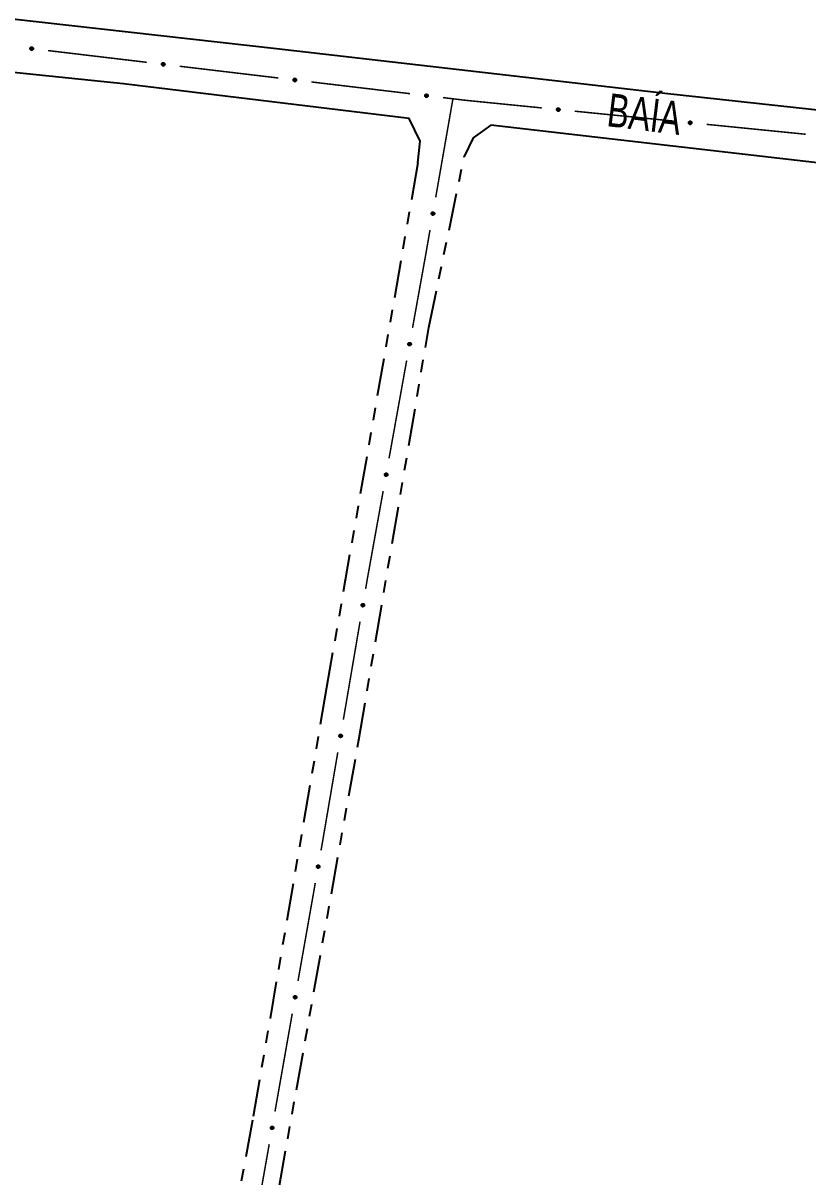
# Model space of a CAD drawing. Extents: x 211453 to 215163, y 4877397 to 4881305.
# Drawn here: x 212651.2 to 212746, y 4878663.6 to 4878802.8 of the extents above; entities that cross this region are included whole.
import ezdxf

# ---------------------------------------------------------------- set-up
doc = ezdxf.new("R2010")
doc.units = 0
doc.header["$LTSCALE"] = 1.5
doc.header["$MEASUREMENT"] = 0
doc.linetypes.add('TRACO_25', pattern=[8, 3, -1, 1, -1, 1, -1])
for name, color, linetype in [('SV-EIXO-ROD-ESTR', 7, 'CONTINUOUS'), ('SV-EIXO-RUA-N-PAV', 6, 'CONTINUOUS'), ('SV-EST-MUNIC-PAV', 20, 'CONTINUOUS'), ('SV-RUA-NAO-PAV', 7, 'CONTINUOUS'), ('SV-TXT-RUA-PAV', 7, 'CONTINUOUS')]:
    doc.layers.add(name, color=color, linetype=linetype)
doc.styles.add('ARIAL', font='ARIAL.SHX')

msp = doc.modelspace()

# ---------------------------------------------------------------- linework, layer by layer
at = {"layer": 'SV-EIXO-ROD-ESTR'}
for points in [[(212652.120273, 4878799.847482), (212652.158269, 4878799.878278), (212652.197222, 4878799.896975), (212652.234199, 4878799.903219), (212652.268313, 4878799.900216), (212652.302867, 4878799.893213), (212652.336148, 4878799.878467), (212652.36946, 4878799.853918), (212652.400619, 4878799.81602), (212652.417151, 4878799.774858), (212652.425211, 4878799.738933), (212652.424129, 4878799.703181), (212652.416763, 4878799.669727), (212652.400302, 4878799.635663), (212652.375095, 4878799.602147), (212652.336228, 4878799.571738), (212652.297914, 4878799.553669), (212652.26199, 4878799.548569), (212652.226054, 4878799.549885), (212652.190862, 4878799.557457), (212652.158276, 4878799.572121), (212652.124577, 4878799.597562), (212652.095071, 4878799.636321), (212652.076613, 4878799.674329), (212652.07101, 4878799.710172), (212652.073103, 4878799.745523), (212652.079705, 4878799.780266), (212652.093136, 4878799.814337), (212652.120273, 4878799.847482)], [(212668.008143, 4878797.956558), (212668.046139, 4878797.987354), (212668.085091, 4878798.006051), (212668.122068, 4878798.012295), (212668.156183, 4878798.009292), (212668.190737, 4878798.002289), (212668.224018, 4878797.987543), (212668.25733, 4878797.962994), (212668.288489, 4878797.925096), (212668.30502, 4878797.883934), (212668.313081, 4878797.848009), (212668.311998, 4878797.812257), (212668.304633, 4878797.778803), (212668.288172, 4878797.744739), (212668.262964, 4878797.711224), (212668.224098, 4878797.680814), (212668.185784, 4878797.662745), (212668.14986, 4878797.657645), (212668.113923, 4878797.658961), (212668.078732, 4878797.666534), (212668.046146, 4878797.681197), (212668.012447, 4878797.706638), (212667.982941, 4878797.745397), (212667.964483, 4878797.783405), (212667.95888, 4878797.819248), (212667.960972, 4878797.854599), (212667.967575, 4878797.889342), (212667.981006, 4878797.923413), (212668.008143, 4878797.956558)], [(212683.896013, 4878796.065635), (212683.934008, 4878796.09643), (212683.972961, 4878796.115127), (212684.009938, 4878796.121371), (212684.044052, 4878796.118368), (212684.078607, 4878796.111366), (212684.111887, 4878796.096619), (212684.1452, 4878796.07207), (212684.176359, 4878796.034172), (212684.19289, 4878795.99301), (212684.200951, 4878795.957085), (212684.199868, 4878795.921333), (212684.192503, 4878795.887879), (212684.176042, 4878795.853815), (212684.150834, 4878795.8203), (212684.111968, 4878795.78989), (212684.073654, 4878795.771821), (212684.037729, 4878795.766721), (212684.001793, 4878795.768038), (212683.966601, 4878795.77561), (212683.934016, 4878795.790273), (212683.900317, 4878795.815714), (212683.87081, 4878795.854473), (212683.852353, 4878795.892481), (212683.84675, 4878795.928324), (212683.848842, 4878795.963675), (212683.855445, 4878795.998418), (212683.868875, 4878796.032489), (212683.896013, 4878796.065635)], [(212699.783882, 4878794.174711), (212699.821878, 4878794.205506), (212699.860831, 4878794.224203), (212699.897808, 4878794.230447), (212699.931922, 4878794.227444), (212699.966477, 4878794.220442), (212699.999757, 4878794.205695), (212700.033069, 4878794.181146), (212700.064229, 4878794.143248), (212700.08076, 4878794.102086), (212700.088821, 4878794.066161), (212700.087738, 4878794.030409), (212700.080373, 4878793.996955), (212700.063912, 4878793.962892), (212700.038704, 4878793.929376), (212699.999838, 4878793.898966), (212699.961524, 4878793.880897), (212699.925599, 4878793.875797), (212699.889663, 4878793.877114), (212699.854471, 4878793.884686), (212699.821886, 4878793.89935), (212699.788186, 4878793.924791), (212699.75868, 4878793.963549), (212699.740223, 4878794.001557), (212699.73462, 4878794.0374), (212699.736712, 4878794.072751), (212699.743314, 4878794.107494), (212699.756745, 4878794.141566), (212699.783882, 4878794.174711)], [(212715.692472, 4878792.492614), (212715.729873, 4878792.524129), (212715.768462, 4878792.543567), (212715.805313, 4878792.550516), (212715.839478, 4878792.548165), (212715.87416, 4878792.541823), (212715.907716, 4878792.527714), (212715.941491, 4878792.503806), (212715.973368, 4878792.46651), (212715.990682, 4878792.425671), (212715.999428, 4878792.389907), (212715.999028, 4878792.35414), (212715.992302, 4878792.320551), (212715.976495, 4878792.28618), (212715.951931, 4878792.252189), (212715.913653, 4878792.221043), (212715.875691, 4878792.202246), (212715.83987, 4878792.196461), (212715.803915, 4878792.197091), (212715.768585, 4878792.20399), (212715.735726, 4878792.218029), (212715.701547, 4878792.242822), (212715.671306, 4878792.28101), (212715.652126, 4878792.318658), (212715.64584, 4878792.354388), (212715.647257, 4878792.389772), (212715.653195, 4878792.424635), (212715.665973, 4878792.458957), (212715.692472, 4878792.492614)], [(212731.613548, 4878790.905362), (212731.650948, 4878790.936878), (212731.689537, 4878790.956315), (212731.726388, 4878790.963264), (212731.760553, 4878790.960913), (212731.795235, 4878790.954571), (212731.828791, 4878790.940463), (212731.862566, 4878790.916554), (212731.894443, 4878790.879258), (212731.911758, 4878790.838419), (212731.920503, 4878790.802655), (212731.920103, 4878790.766888), (212731.913377, 4878790.7333), (212731.89757, 4878790.698928), (212731.873006, 4878790.664937), (212731.834728, 4878790.633791), (212731.796766, 4878790.614994), (212731.760945, 4878790.609209), (212731.72499, 4878790.609839), (212731.689661, 4878790.616738), (212731.656801, 4878790.630777), (212731.622622, 4878790.65557), (212731.592381, 4878790.693758), (212731.573202, 4878790.731407), (212731.566915, 4878790.767137), (212731.568332, 4878790.802521), (212731.57427, 4878790.837384), (212731.587048, 4878790.871705), (212731.613548, 4878790.905362)]]:
    msp.add_lwpolyline(points, close=True, dxfattribs=at)
for points in [[(212652.07101, 4878799.710172), (212652.424129, 4878799.703181)], [(212652.073103, 4878799.745523), (212652.425211, 4878799.738933)], [(212652.074585, 4878799.727112), (212652.422615, 4878799.71867)], [(212652.076613, 4878799.674329), (212652.416763, 4878799.669727)], [(212652.077167, 4878799.691076), (212652.41739, 4878799.686312)], [(212652.079705, 4878799.780266), (212652.417151, 4878799.774858)], [(212652.080294, 4878799.763534), (212652.416452, 4878799.759254)], [(212652.087879, 4878799.654074), (212652.403712, 4878799.652212)], [(212652.091101, 4878799.796602), (212652.404385, 4878799.796418)], [(212652.093136, 4878799.814337), (212652.400619, 4878799.81602)], [(212652.095071, 4878799.636321), (212652.400302, 4878799.635663)], [(212652.107327, 4878799.829025), (212652.381318, 4878799.833517)], [(212652.113818, 4878799.618007), (212652.384615, 4878799.618757)], [(212652.120273, 4878799.847482), (212652.36946, 4878799.853918)], [(212652.124577, 4878799.597562), (212652.375095, 4878799.602147)], [(212652.141651, 4878799.863416), (212652.345411, 4878799.866648)], [(212652.147176, 4878799.586554), (212652.347903, 4878799.587398)], [(212652.158269, 4878799.878278), (212652.336148, 4878799.878467)], [(212652.158276, 4878799.572121), (212652.336228, 4878799.571738)], [(212652.178954, 4878799.564907), (212652.310643, 4878799.562976)], [(212652.180428, 4878799.889032), (212652.3106, 4878799.885907)], [(212652.190862, 4878799.557457), (212652.297914, 4878799.553669)], [(212652.197222, 4878799.896975), (212652.302867, 4878799.893213)], [(212667.95888, 4878797.819248), (212668.311998, 4878797.812257)], [(212667.960972, 4878797.854599), (212668.313081, 4878797.848009)], [(212667.962455, 4878797.836188), (212668.310485, 4878797.827746)], [(212667.964483, 4878797.783405), (212668.304633, 4878797.778803)], [(212667.965037, 4878797.800153), (212668.30526, 4878797.795388)], [(212667.967575, 4878797.889342), (212668.30502, 4878797.883934)], [(212667.968164, 4878797.872611), (212668.304322, 4878797.86833)], [(212667.975749, 4878797.76315), (212668.291582, 4878797.761288)], [(212667.97897, 4878797.905678), (212668.292255, 4878797.905494)], [(212667.981006, 4878797.923413), (212668.288489, 4878797.925096)], [(212667.982941, 4878797.745397), (212668.288172, 4878797.744739)], [(212667.995197, 4878797.938101), (212668.269188, 4878797.942593)], [(212668.001687, 4878797.727083), (212668.272485, 4878797.727833)], [(212668.008143, 4878797.956558), (212668.25733, 4878797.962994)], [(212668.012447, 4878797.706638), (212668.262964, 4878797.711224)], [(212668.029521, 4878797.972492), (212668.23328, 4878797.975724)], [(212668.035046, 4878797.69563), (212668.235773, 4878797.696475)], [(212668.046139, 4878797.987354), (212668.224018, 4878797.987543)], [(212668.046146, 4878797.681197), (212668.224098, 4878797.680814)], [(212668.066824, 4878797.673984), (212668.198512, 4878797.672052)], [(212668.068298, 4878797.998108), (212668.19847, 4878797.994983)], [(212668.078732, 4878797.666534), (212668.185784, 4878797.662745)], [(212668.085091, 4878798.006051), (212668.190737, 4878798.002289)], [(212683.84675, 4878795.928324), (212684.199868, 4878795.921333)], [(212683.848842, 4878795.963675), (212684.200951, 4878795.957085)], [(212683.850325, 4878795.945264), (212684.198355, 4878795.936822)], [(212683.852353, 4878795.892481), (212684.192503, 4878795.887879)], [(212683.852907, 4878795.909229), (212684.193129, 4878795.904464)], [(212683.855445, 4878795.998418), (212684.19289, 4878795.99301)], [(212683.856034, 4878795.981687), (212684.192192, 4878795.977406)], [(212683.863618, 4878795.872226), (212684.179452, 4878795.870364)], [(212683.86684, 4878796.014754), (212684.180125, 4878796.01457)], [(212683.868875, 4878796.032489), (212684.176359, 4878796.034172)], [(212683.87081, 4878795.854473), (212684.176042, 4878795.853815)], [(212683.883066, 4878796.047177), (212684.157057, 4878796.051669)], [(212683.896013, 4878796.065635), (212684.1452, 4878796.07207)], [(212683.917391, 4878796.081568), (212684.12115, 4878796.0848)], [(212683.934008, 4878796.09643), (212684.111887, 4878796.096619)], [(212683.956168, 4878796.107184), (212684.08634, 4878796.104059)], [(212683.972961, 4878796.115127), (212684.078607, 4878796.111366)], [(212683.889557, 4878795.836159), (212684.160355, 4878795.836909)], [(212683.900317, 4878795.815714), (212684.150834, 4878795.8203)], [(212683.922916, 4878795.804706), (212684.123643, 4878795.805551)], [(212683.934016, 4878795.790273), (212684.111968, 4878795.78989)], [(212683.954693, 4878795.78306), (212684.086382, 4878795.781128)], [(212683.966601, 4878795.77561), (212684.073654, 4878795.771821)], [(212699.73462, 4878794.0374), (212700.087738, 4878794.030409)], [(212699.736712, 4878794.072751), (212700.088821, 4878794.066161)], [(212699.738194, 4878794.05434), (212700.086225, 4878794.045898)], [(212699.740223, 4878794.001557), (212700.080373, 4878793.996955)], [(212699.740776, 4878794.018305), (212700.080999, 4878794.013541)], [(212699.743314, 4878794.107494), (212700.08076, 4878794.102086)], [(212699.743904, 4878794.090763), (212700.080062, 4878794.086482)], [(212699.751488, 4878793.981302), (212700.067322, 4878793.97944)], [(212699.75471, 4878794.12383), (212700.067995, 4878794.123646)], [(212699.756745, 4878794.141566), (212700.064229, 4878794.143248)], [(212699.75868, 4878793.963549), (212700.063912, 4878793.962892)], [(212699.770936, 4878794.156253), (212700.044927, 4878794.160746)], [(212699.777427, 4878793.945235), (212700.048224, 4878793.945985)], [(212699.783882, 4878794.174711), (212700.033069, 4878794.181146)], [(212699.788186, 4878793.924791), (212700.038704, 4878793.929376)], [(212699.805261, 4878794.190644), (212700.00902, 4878794.193876)], [(212699.810786, 4878793.913782), (212700.011512, 4878793.914627)], [(212699.821878, 4878794.205506), (212699.999757, 4878794.205695)], [(212699.821886, 4878793.89935), (212699.999838, 4878793.898966)], [(212699.842563, 4878793.892136), (212699.974252, 4878793.890204)], [(212699.844037, 4878794.21626), (212699.97421, 4878794.213135)], [(212699.854471, 4878793.884686), (212699.961524, 4878793.880897)], [(212699.860831, 4878794.224203), (212699.966477, 4878794.220442)], [(212715.64584, 4878792.354388), (212715.999028, 4878792.35414)], [(212715.647257, 4878792.389772), (212715.999428, 4878792.389907)], [(212715.649091, 4878792.371393), (212715.997219, 4878792.369598)], [(212715.652126, 4878792.318658), (212715.992302, 4878792.320551)], [(212715.65236, 4878792.335414), (212715.992612, 4878792.337146)], [(212715.653195, 4878792.424635), (212715.990682, 4878792.425671)], [(212715.654104, 4878792.407918), (212715.990282, 4878792.410056)], [(212715.663777, 4878792.298622), (212715.979588, 4878792.302791)], [(212715.664277, 4878792.441186), (212715.977508, 4878792.446983)], [(212715.665973, 4878792.458957), (212715.973368, 4878792.46651)], [(212715.671306, 4878792.28101), (212715.976495, 4878792.28618)], [(212715.679881, 4878792.473913), (212715.953736, 4878792.483635)], [(212715.690399, 4878792.263057), (212715.961133, 4878792.268977)], [(212715.692472, 4878792.492614), (212715.941491, 4878792.503806)], [(212715.701547, 4878792.242822), (212715.951931, 4878792.252189)], [(212715.713542, 4878792.508953), (212715.917203, 4878792.516075)], [(212715.724352, 4878792.232247), (212715.925026, 4878792.236923)], [(212715.729873, 4878792.524129), (212715.907716, 4878792.527714)], [(212715.735726, 4878792.218029), (212715.913653, 4878792.221043)], [(212715.751823, 4878792.535305), (212715.882032, 4878792.534665)], [(212715.756537, 4878792.211211), (212715.888239, 4878792.211794)], [(212715.768462, 4878792.543567), (212715.87416, 4878792.541823)], [(212715.768585, 4878792.20399), (212715.875691, 4878792.202246)], [(212731.566915, 4878790.767137), (212731.920103, 4878790.766888)], [(212731.568332, 4878790.802521), (212731.920503, 4878790.802655)], [(212731.570166, 4878790.784142), (212731.918294, 4878790.782346)], [(212731.573202, 4878790.731407), (212731.913377, 4878790.7333)], [(212731.573435, 4878790.748162), (212731.913687, 4878790.749894)], [(212731.57427, 4878790.837384), (212731.911758, 4878790.838419)], [(212731.575179, 4878790.820667), (212731.911357, 4878790.822805)], [(212731.584852, 4878790.711371), (212731.900663, 4878790.715539)], [(212731.585352, 4878790.853935), (212731.898583, 4878790.859732)], [(212731.587048, 4878790.871705), (212731.894443, 4878790.879258)], [(212731.592381, 4878790.693758), (212731.89757, 4878790.698928)], [(212731.600956, 4878790.886661), (212731.874811, 4878790.896384)], [(212731.611474, 4878790.675806), (212731.882208, 4878790.681726)], [(212731.613548, 4878790.905362), (212731.862566, 4878790.916554)], [(212731.622622, 4878790.65557), (212731.873006, 4878790.664937)], [(212731.634618, 4878790.921701), (212731.838278, 4878790.928823)], [(212731.645427, 4878790.644995), (212731.846101, 4878790.649672)], [(212731.650948, 4878790.936878), (212731.828791, 4878790.940463)], [(212731.656801, 4878790.630777), (212731.834728, 4878790.633791)], [(212731.672898, 4878790.948053), (212731.803107, 4878790.947414)], [(212731.677612, 4878790.623959), (212731.809314, 4878790.624542)], [(212731.689537, 4878790.956315), (212731.795235, 4878790.954571)], [(212731.689661, 4878790.616738), (212731.796766, 4878790.614994)]]:
    msp.add_lwpolyline(points, dxfattribs=at)
at = {"layer": 'SV-EIXO-ROD-ESTR', "const_width": 0.18}
for points in [[(212654.235921, 4878799.484827), (212666.151823, 4878798.066634)], [(212670.123791, 4878797.593903), (212682.039693, 4878796.17571)], [(212686.01166, 4878795.702979), (212697.927563, 4878794.284786)], [(212701.89953, 4878793.812056), (212703.885514, 4878793.57569)], [(212703.885514, 4878793.57569), (212704.745067, 4878793.47339)], [(212704.745067, 4878793.47339), (212713.834389, 4878792.56723)], [(212717.814658, 4878792.170417), (212729.755465, 4878790.979978)], [(212733.735733, 4878790.583165), (212745.67654, 4878789.392726)]]:
    msp.add_lwpolyline(points, dxfattribs=at)
at = {"layer": 'SV-EIXO-RUA-N-PAV', "const_width": 0.18}
for points in [[(212703.093959, 4878793.604459), (212701.028478, 4878781.783554)], [(212700.339985, 4878777.843252), (212699.823615, 4878774.888026)], [(212699.823615, 4878774.888026), (212699.78082, 4878774.643111)], [(212699.78082, 4878774.643111), (212698.229181, 4878766.03039)], [(212697.519972, 4878762.093764), (212695.392344, 4878750.283887)], [(212694.683135, 4878746.347261), (212692.910111, 4878736.505697)], [(212692.910111, 4878736.505697), (212692.746772, 4878735.599046)], [(212692.746772, 4878735.599046), (212692.565546, 4878734.535624)], [(212691.893562, 4878730.592474), (212689.87761, 4878718.763021)], [(212689.205626, 4878714.819871), (212687.357671, 4878703.976206)], [(212687.343807, 4878703.894857), (212687.184363, 4878702.99134)], [(212687.357671, 4878703.976206), (212687.343807, 4878703.894857)], [(212686.489222, 4878699.052206), (212684.403798, 4878687.234803)], [(212683.708656, 4878683.295669), (212681.623232, 4878671.478266)], [(212680.928091, 4878667.539132), (212678.842667, 4878655.721729)]]:
    msp.add_lwpolyline(points, dxfattribs=at)
at = {"layer": 'SV-EIXO-RUA-N-PAV'}
for points in [[(212700.8174, 4878779.935992), (212700.846079, 4878779.896374), (212700.862626, 4878779.856461), (212700.866845, 4878779.819198), (212700.861987, 4878779.785298), (212700.853112, 4878779.751177), (212700.836574, 4878779.718749), (212700.810246, 4878779.686825), (212700.770706, 4878779.657777), (212700.728704, 4878779.643513), (212700.692393, 4878779.637422), (212700.656753, 4878779.640452), (212700.62375, 4878779.64963), (212700.590635, 4878779.667923), (212700.558542, 4878779.694919), (212700.530296, 4878779.735385), (212700.514342, 4878779.774627), (212700.511208, 4878779.810776), (212700.51448, 4878779.846587), (212700.523959, 4878779.881314), (212700.540377, 4878779.913052), (212700.567617, 4878779.945315), (212700.607926, 4878779.972665), (212700.646883, 4878779.989023), (212700.682978, 4878779.992665), (212700.718162, 4878779.988649), (212700.752494, 4878779.980163), (212700.785783, 4878779.964895), (212700.8174, 4878779.935992)], [(212698.008388, 4878764.183964), (212698.036858, 4878764.144196), (212698.053195, 4878764.104195), (212698.057218, 4878764.066911), (212698.052182, 4878764.033038), (212698.043127, 4878763.998963), (212698.026419, 4878763.966623), (212697.999923, 4878763.934837), (212697.960231, 4878763.905998), (212697.918155, 4878763.891956), (212697.881813, 4878763.886056), (212697.846189, 4878763.889273), (212697.813235, 4878763.898624), (212697.780216, 4878763.917091), (212697.748266, 4878763.944256), (212697.720233, 4878763.98487), (212697.704486, 4878764.024195), (212697.701541, 4878764.06036), (212697.705002, 4878764.096153), (212697.714663, 4878764.13083), (212697.731248, 4878764.162481), (212697.758657, 4878764.1946), (212697.79911, 4878764.221738), (212697.838152, 4878764.237891), (212697.874266, 4878764.241343), (212697.909429, 4878764.237142), (212697.943715, 4878764.228475), (212697.976923, 4878764.213033), (212698.008388, 4878764.183964)], [(212695.171551, 4878748.437461), (212695.200021, 4878748.397693), (212695.216357, 4878748.357693), (212695.220381, 4878748.320408), (212695.215345, 4878748.286535), (212695.20629, 4878748.25246), (212695.189581, 4878748.22012), (212695.163086, 4878748.188334), (212695.123394, 4878748.159495), (212695.081317, 4878748.145453), (212695.044975, 4878748.139553), (212695.009351, 4878748.14277), (212694.976397, 4878748.152121), (212694.943378, 4878748.170588), (212694.911429, 4878748.197753), (212694.883395, 4878748.238367), (212694.867648, 4878748.277692), (212694.864704, 4878748.313857), (212694.868165, 4878748.34965), (212694.877826, 4878748.384327), (212694.894411, 4878748.415978), (212694.92182, 4878748.448097), (212694.962272, 4878748.475235), (212695.001315, 4878748.491388), (212695.037429, 4878748.49484), (212695.072591, 4878748.490639), (212695.106878, 4878748.481973), (212695.140086, 4878748.46653), (212695.171551, 4878748.437461)], [(212692.362208, 4878732.687194), (212692.391052, 4878732.647697), (212692.407766, 4878732.607853), (212692.412141, 4878732.570609), (212692.407426, 4878732.536689), (212692.398693, 4878732.50253), (212692.382291, 4878732.470034), (212692.356097, 4878732.437999), (212692.316679, 4878732.408786), (212692.274737, 4878732.394347), (212692.238453, 4878732.388104), (212692.2028, 4878732.390984), (212692.169759, 4878732.400024), (212692.136567, 4878732.418178), (212692.104362, 4878732.44504), (212692.075946, 4878732.485387), (212692.059828, 4878732.524561), (212692.056542, 4878732.560697), (212692.059665, 4878732.596522), (212692.068998, 4878732.631288), (212692.085283, 4878732.663094), (212692.112387, 4878732.695471), (212692.152582, 4878732.722989), (212692.19147, 4878732.739511), (212692.22755, 4878732.743304), (212692.26275, 4878732.739435), (212692.297117, 4878732.731093), (212692.33047, 4878732.715965), (212692.362208, 4878732.687194)], [(212689.674272, 4878716.914591), (212689.703117, 4878716.875094), (212689.719831, 4878716.83525), (212689.724206, 4878716.798006), (212689.71949, 4878716.764086), (212689.710758, 4878716.729928), (212689.694355, 4878716.697431), (212689.668161, 4878716.665396), (212689.628744, 4878716.636183), (212689.586802, 4878716.621744), (212689.550517, 4878716.615501), (212689.514864, 4878716.618381), (212689.481823, 4878716.627421), (212689.448631, 4878716.645575), (212689.416426, 4878716.672437), (212689.388011, 4878716.712784), (212689.371893, 4878716.751959), (212689.368607, 4878716.788094), (212689.37173, 4878716.823919), (212689.381063, 4878716.858685), (212689.397348, 4878716.890491), (212689.424452, 4878716.922868), (212689.464646, 4878716.950386), (212689.503534, 4878716.966908), (212689.539614, 4878716.970701), (212689.574815, 4878716.966832), (212689.609182, 4878716.95849), (212689.642534, 4878716.943362), (212689.674272, 4878716.914591)], [(212686.970167, 4878701.144136), (212686.998779, 4878701.104471), (212687.015259, 4878701.064529), (212687.019415, 4878701.027259), (212687.014501, 4878700.993368), (212687.005568, 4878700.959261), (212686.988974, 4878700.926862), (212686.962593, 4878700.894982), (212686.923004, 4878700.866001), (212686.880978, 4878700.851808), (212686.844657, 4878700.845778), (212686.809022, 4878700.848868), (212686.776035, 4878700.858101), (212686.74295, 4878700.87645), (212686.710903, 4878700.903501), (212686.682725, 4878700.944015), (212686.666838, 4878700.983283), (212686.663764, 4878701.019437), (212686.667097, 4878701.055243), (212686.676635, 4878701.089954), (212686.693106, 4878701.121664), (212686.7204, 4878701.153881), (212686.760756, 4878701.181163), (212686.79974, 4878701.197456), (212686.835842, 4878701.201036), (212686.871019, 4878701.196961), (212686.905336, 4878701.188417), (212686.938599, 4878701.173093), (212686.970167, 4878701.144136)], [(212684.189602, 4878685.3876), (212684.218214, 4878685.347934), (212684.234694, 4878685.307992), (212684.23885, 4878685.270723), (212684.233935, 4878685.236831), (212684.225002, 4878685.202724), (212684.208409, 4878685.170325), (212684.182027, 4878685.138445), (212684.142439, 4878685.109464), (212684.100413, 4878685.095271), (212684.064092, 4878685.089241), (212684.028457, 4878685.092331), (212683.995469, 4878685.101565), (212683.962385, 4878685.119913), (212683.930338, 4878685.146964), (212683.90216, 4878685.187478), (212683.886273, 4878685.226746), (212683.883199, 4878685.2629), (212683.886532, 4878685.298706), (212683.896069, 4878685.333417), (212683.912541, 4878685.365127), (212683.939835, 4878685.397344), (212683.98019, 4878685.424626), (212684.019175, 4878685.440919), (212684.055276, 4878685.444499), (212684.090454, 4878685.440424), (212684.124771, 4878685.43188), (212684.158034, 4878685.416556), (212684.189602, 4878685.3876)], [(212681.409037, 4878669.631063), (212681.437649, 4878669.591397), (212681.454128, 4878669.551455), (212681.458285, 4878669.514186), (212681.45337, 4878669.480294), (212681.444437, 4878669.446187), (212681.427844, 4878669.413788), (212681.401462, 4878669.381908), (212681.361873, 4878669.352927), (212681.319847, 4878669.338734), (212681.283527, 4878669.332704), (212681.247891, 4878669.335794), (212681.214904, 4878669.345028), (212681.181819, 4878669.363376), (212681.149773, 4878669.390427), (212681.121595, 4878669.430941), (212681.105707, 4878669.470209), (212681.102634, 4878669.506364), (212681.105967, 4878669.542169), (212681.115504, 4878669.57688), (212681.131975, 4878669.60859), (212681.15927, 4878669.640807), (212681.199625, 4878669.668089), (212681.23861, 4878669.684382), (212681.274711, 4878669.687962), (212681.309888, 4878669.683887), (212681.344206, 4878669.675343), (212681.377469, 4878669.660019), (212681.409037, 4878669.631063)]]:
    msp.add_lwpolyline(points, close=True, dxfattribs=at)
for points in [[(212700.523959, 4878779.881314), (212700.514342, 4878779.774627)], [(212700.532047, 4878779.892798), (212700.522941, 4878779.76141)], [(212700.540377, 4878779.913052), (212700.530296, 4878779.735385)], [(212700.555393, 4878779.923349), (212700.545297, 4878779.722874)], [(212700.567617, 4878779.945315), (212700.558542, 4878779.694919)], [(212700.588617, 4878779.954944), (212700.574608, 4878779.684508)], [(212700.607926, 4878779.972665), (212700.590635, 4878779.667923)], [(212700.626044, 4878779.978879), (212700.606973, 4878779.663616)], [(212700.646883, 4878779.989023), (212700.62375, 4878779.64963)], [(212700.663576, 4878779.987558), (212700.640277, 4878779.6481)], [(212700.682978, 4878779.992665), (212700.656753, 4878779.640452)], [(212700.699698, 4878779.988172), (212700.672302, 4878779.641119)], [(212700.718162, 4878779.988649), (212700.692393, 4878779.637422)], [(212700.735756, 4878779.980486), (212700.713161, 4878779.645061)], [(212700.752494, 4878779.980163), (212700.728704, 4878779.643513)], [(212700.768185, 4878779.967894), (212700.750928, 4878779.655085)], [(212700.785783, 4878779.964895), (212700.770706, 4878779.657777)], [(212700.799675, 4878779.949925), (212700.789229, 4878779.676096)], [(212700.8174, 4878779.935992), (212700.810246, 4878779.686825)], [(212700.832145, 4878779.913777), (212700.824268, 4878779.710145)], [(212700.846079, 4878779.896374), (212700.836574, 4878779.718749)], [(212700.85561, 4878779.873662), (212700.845395, 4878779.743853)], [(212700.862626, 4878779.856461), (212700.853112, 4878779.751177)], [(212697.714663, 4878764.13083), (212697.704486, 4878764.024195)], [(212697.722812, 4878764.142271), (212697.713015, 4878764.010933)], [(212697.731248, 4878764.162481), (212697.720233, 4878763.98487)], [(212697.746318, 4878764.172699), (212697.735168, 4878763.97228)], [(212697.758657, 4878764.1946), (212697.748266, 4878763.944256)], [(212697.779708, 4878764.204119), (212697.764277, 4878763.93376)], [(212697.79911, 4878764.221738), (212697.780216, 4878763.917091)], [(212697.81726, 4878764.227856), (212697.796531, 4878763.912698)], [(212697.838152, 4878764.237891), (212697.813235, 4878763.898624)], [(212697.854837, 4878764.236338), (212697.829753, 4878763.897007)], [(212697.874266, 4878764.241343), (212697.846189, 4878763.889273)], [(212697.890962, 4878764.236762), (212697.861741, 4878763.889858)], [(212697.909429, 4878764.237142), (212697.881813, 4878763.886056)], [(212697.926979, 4878764.228887), (212697.902621, 4878763.893585)], [(212697.943715, 4878764.228475), (212697.918155, 4878763.891956)], [(212697.959342, 4878764.216124), (212697.940439, 4878763.90341)], [(212697.976923, 4878764.213033), (212697.960231, 4878763.905998)], [(212697.990737, 4878764.19799), (212697.97885, 4878763.92422)], [(212698.008388, 4878764.183964), (212697.999923, 4878763.934837)], [(212698.023016, 4878764.161672), (212698.014068, 4878763.958083)], [(212698.036858, 4878764.144196), (212698.026419, 4878763.966623)], [(212698.046269, 4878764.121434), (212698.035372, 4878763.99168)], [(212698.053195, 4878764.104195), (212698.043127, 4878763.998963)], [(212694.877826, 4878748.384327), (212694.867648, 4878748.277692)], [(212694.885974, 4878748.395769), (212694.876178, 4878748.26443)], [(212694.894411, 4878748.415978), (212694.883395, 4878748.238367)], [(212694.90948, 4878748.426196), (212694.898331, 4878748.225777)], [(212694.92182, 4878748.448097), (212694.911429, 4878748.197753)], [(212694.942871, 4878748.457616), (212694.92744, 4878748.187257)], [(212694.962272, 4878748.475235), (212694.943378, 4878748.170588)], [(212694.980423, 4878748.481353), (212694.959694, 4878748.166195)], [(212695.001315, 4878748.491388), (212694.976397, 4878748.152121)], [(212695.018, 4878748.489835), (212694.992916, 4878748.150505)], [(212695.037429, 4878748.49484), (212695.009351, 4878748.14277)], [(212695.054125, 4878748.490259), (212695.024904, 4878748.143355)], [(212695.072591, 4878748.490639), (212695.044975, 4878748.139553)], [(212695.090141, 4878748.482384), (212695.065783, 4878748.147082)], [(212695.106878, 4878748.481973), (212695.081317, 4878748.145453)], [(212695.122504, 4878748.469621), (212695.103602, 4878748.156907)], [(212695.140086, 4878748.46653), (212695.123394, 4878748.159495)], [(212695.153899, 4878748.451487), (212695.142013, 4878748.177717)], [(212695.171551, 4878748.437461), (212695.163086, 4878748.188334)], [(212695.186178, 4878748.415169), (212695.17723, 4878748.21158)], [(212695.200021, 4878748.397693), (212695.189581, 4878748.22012)], [(212695.209432, 4878748.374931), (212695.198534, 4878748.245177)], [(212695.216357, 4878748.357693), (212695.20629, 4878748.25246)], [(212692.068998, 4878732.631288), (212692.059828, 4878732.524561)], [(212692.077038, 4878732.642806), (212692.068483, 4878732.511381)], [(212692.085283, 4878732.663094), (212692.075946, 4878732.485387)], [(212692.100256, 4878732.673454), (212692.091, 4878732.472939)], [(212692.112387, 4878732.695471), (212692.104362, 4878732.44504)], [(212692.133348, 4878732.705188), (212692.120472, 4878732.434696)], [(212692.152582, 4878732.722989), (212692.136567, 4878732.418178)], [(212692.170674, 4878732.729279), (212692.152923, 4878732.413939)], [(212692.19147, 4878732.739511), (212692.169759, 4878732.400024)], [(212692.208169, 4878732.738115), (212692.186292, 4878732.398563)], [(212692.22755, 4878732.743304), (212692.2028, 4878732.390984)], [(212692.244288, 4878732.738881), (212692.218346, 4878732.391717)], [(212692.26275, 4878732.739435), (212692.238453, 4878732.388104)], [(212692.280378, 4878732.731347), (212692.259189, 4878732.39583)], [(212692.297117, 4878732.731093), (212692.274737, 4878732.394347)], [(212692.31286, 4878732.71889), (212692.296913, 4878732.406011)], [(212692.33047, 4878732.715965), (212692.316679, 4878732.408786)], [(212692.344425, 4878732.701053), (212692.335126, 4878732.427183)], [(212692.362208, 4878732.687194), (212692.356097, 4878732.437999)], [(212692.377045, 4878732.665042), (212692.370021, 4878732.461378)], [(212692.391052, 4878732.647697), (212692.382291, 4878732.470034)], [(212692.400678, 4878732.625025), (212692.391007, 4878732.495175)], [(212692.407766, 4878732.607853), (212692.398693, 4878732.50253)], [(212689.381063, 4878716.858685), (212689.371893, 4878716.751959)], [(212689.389103, 4878716.870203), (212689.380547, 4878716.738778)], [(212689.397348, 4878716.890491), (212689.388011, 4878716.712784)], [(212689.41232, 4878716.900851), (212689.403064, 4878716.700336)], [(212689.424452, 4878716.922868), (212689.416426, 4878716.672437)], [(212689.445412, 4878716.932585), (212689.432536, 4878716.662093)], [(212689.464646, 4878716.950386), (212689.448631, 4878716.645575)], [(212689.482738, 4878716.956676), (212689.464988, 4878716.641336)], [(212689.503534, 4878716.966908), (212689.481823, 4878716.627421)], [(212689.520233, 4878716.965513), (212689.498356, 4878716.62596)], [(212689.539614, 4878716.970701), (212689.514864, 4878716.618381)], [(212689.556353, 4878716.966278), (212689.53041, 4878716.619114)], [(212689.574815, 4878716.966832), (212689.550517, 4878716.615501)], [(212689.592442, 4878716.958744), (212689.571253, 4878716.623227)], [(212689.609182, 4878716.95849), (212689.586802, 4878716.621744)], [(212689.624924, 4878716.946287), (212689.608977, 4878716.633408)], [(212689.642534, 4878716.943362), (212689.628744, 4878716.636183)], [(212689.656489, 4878716.92845), (212689.64719, 4878716.65458)], [(212689.674272, 4878716.914591), (212689.668161, 4878716.665396)], [(212689.68911, 4878716.892439), (212689.682086, 4878716.688775)], [(212689.703117, 4878716.875094), (212689.694355, 4878716.697431)], [(212689.712742, 4878716.852422), (212689.703071, 4878716.722572)], [(212689.719831, 4878716.83525), (212689.710758, 4878716.729928)], [(212686.778884, 4878701.187346), (212686.759281, 4878700.872116)], [(212686.79974, 4878701.197456), (212686.776035, 4878700.858101)], [(212686.81643, 4878701.195962), (212686.792559, 4878700.856544)], [(212686.835842, 4878701.201036), (212686.809022, 4878700.848868)], [(212686.852554, 4878701.196515), (212686.824572, 4878700.849509)], [(212686.871019, 4878701.196961), (212686.844657, 4878700.845778)], [(212686.888598, 4878701.188769), (212686.865438, 4878700.853382)], [(212686.905336, 4878701.188417), (212686.880978, 4878700.851808)], [(212686.676635, 4878701.089954), (212686.666838, 4878700.983283)], [(212686.684742, 4878701.101424), (212686.675415, 4878700.970052)], [(212686.693106, 4878701.121664), (212686.682725, 4878700.944015)], [(212686.708139, 4878701.131936), (212686.697705, 4878700.931478)], [(212686.7204, 4878701.153881), (212686.710903, 4878700.903501)], [(212686.741417, 4878701.163474), (212686.726952, 4878700.893063)], [(212686.760756, 4878701.181163), (212686.74295, 4878700.87645)], [(212686.921007, 4878701.176122), (212686.903222, 4878700.863342)], [(212686.938599, 4878701.173093), (212686.923004, 4878700.866001)], [(212686.952466, 4878701.158099), (212686.941558, 4878700.884289)], [(212686.970167, 4878701.144136), (212686.962593, 4878700.894982)], [(212686.984875, 4878701.121897), (212686.976654, 4878700.918278)], [(212686.998779, 4878701.104471), (212686.988974, 4878700.926862)], [(212687.008272, 4878701.081742), (212686.997838, 4878700.951951)], [(212687.015259, 4878701.064529), (212687.005568, 4878700.959261)], [(212683.896069, 4878685.333417), (212683.886273, 4878685.226746)], [(212683.904177, 4878685.344887), (212683.894849, 4878685.213515)], [(212683.912541, 4878685.365127), (212683.90216, 4878685.187478)], [(212683.927574, 4878685.375399), (212683.91714, 4878685.174941)], [(212683.939835, 4878685.397344), (212683.930338, 4878685.146964)], [(212683.960852, 4878685.406937), (212683.946387, 4878685.136526)], [(212683.98019, 4878685.424626), (212683.962385, 4878685.119913)], [(212683.998319, 4878685.430809), (212683.978716, 4878685.115579)], [(212684.019175, 4878685.440919), (212683.995469, 4878685.101565)], [(212684.035865, 4878685.439425), (212684.011994, 4878685.100007)], [(212684.055276, 4878685.444499), (212684.028457, 4878685.092331)], [(212684.071989, 4878685.439978), (212684.044007, 4878685.092972)], [(212684.090454, 4878685.440424), (212684.064092, 4878685.089241)], [(212684.108033, 4878685.432232), (212684.084873, 4878685.096845)], [(212684.124771, 4878685.43188), (212684.100413, 4878685.095271)], [(212684.140441, 4878685.419585), (212684.122656, 4878685.106805)], [(212684.158034, 4878685.416556), (212684.142439, 4878685.109464)], [(212684.171901, 4878685.401562), (212684.160993, 4878685.127752)], [(212684.189602, 4878685.3876), (212684.182027, 4878685.138445)], [(212684.204309, 4878685.36536), (212684.196089, 4878685.161741)], [(212684.218214, 4878685.347934), (212684.208409, 4878685.170325)], [(212684.227707, 4878685.325205), (212684.217273, 4878685.195414)], [(212684.234694, 4878685.307992), (212684.225002, 4878685.202724)], [(212681.115504, 4878669.57688), (212681.105707, 4878669.470209)], [(212681.123611, 4878669.58835), (212681.114284, 4878669.456978)], [(212681.131975, 4878669.60859), (212681.121595, 4878669.430941)], [(212681.147009, 4878669.618862), (212681.136575, 4878669.418404)], [(212681.15927, 4878669.640807), (212681.149773, 4878669.390427)], [(212681.180286, 4878669.650401), (212681.165821, 4878669.379989)], [(212681.199625, 4878669.668089), (212681.181819, 4878669.363376)], [(212681.217754, 4878669.674272), (212681.198151, 4878669.359042)], [(212681.23861, 4878669.684382), (212681.214904, 4878669.345028)], [(212681.2553, 4878669.682888), (212681.231428, 4878669.34347)], [(212681.274711, 4878669.687962), (212681.247891, 4878669.335794)], [(212681.291423, 4878669.683441), (212681.263441, 4878669.336435)], [(212681.309888, 4878669.683887), (212681.283527, 4878669.332704)], [(212681.327468, 4878669.675695), (212681.304308, 4878669.340308)], [(212681.344206, 4878669.675343), (212681.319847, 4878669.338734)], [(212681.359876, 4878669.663048), (212681.342091, 4878669.350268)], [(212681.377469, 4878669.660019), (212681.361873, 4878669.352927)], [(212681.391336, 4878669.645026), (212681.380428, 4878669.371215)], [(212681.409037, 4878669.631063), (212681.401462, 4878669.381908)], [(212681.423744, 4878669.608823), (212681.415523, 4878669.405204)], [(212681.437649, 4878669.591397), (212681.427844, 4878669.413788)], [(212681.447141, 4878669.568668), (212681.436707, 4878669.438877)], [(212681.454128, 4878669.551455), (212681.444437, 4878669.446187)]]:
    msp.add_lwpolyline(points, dxfattribs=at)
at = {"layer": 'SV-EST-MUNIC-PAV', "linetype": 'Continuous'}
for points in [[(212753.030365, 4878791.657087, 16.062305), (212729.048957, 4878794.278973, 16.062305), (212681.822121, 4878799.691908, 16.043388), (212646.306926, 4878803.680398, 16.043388), (212601.590604, 4878808.536963, 15.655581), (212549.542956, 4878814.910121, 14.974553), (212543.585071, 4878815.551132, 14.92726), (212423.672591, 4878828.90367, 13.511929), (212376.040595, 4878834.140977, 13.511929)], [(212698.857881, 4878785.923087, 16.31769), (212699.130828, 4878788.567678, 16.31769), (212697.836275, 4878791.27216, 16.242022), (212663.326392, 4878795.488456, 16.17581), (212634.397118, 4878798.446122, 15.910966), (212633.11735, 4878797.096485, 15.882589), (212632.827702, 4878795.71677, 15.892049)], [(212753.030119, 4878785.2426, 16.336607), (212707.69761, 4878790.471484, 16.336607), (212705.567788, 4878788.971947, 16.336607), (212704.478298, 4878786.702468, 16.336607)]]:
    msp.add_polyline3d(points, dxfattribs=at)
at = {"layer": 'SV-RUA-NAO-PAV', "linetype": 'TRACO_25'}
for points in [[(212618.076053, 4878312.633818, 14.359172), (212630.76542, 4878380.228882, 14.639059), (212643.277845, 4878440.703108, 15.258315), (212645.666097, 4878453.837227, 15.381278), (212653.673082, 4878497.871412, 15.381278), (212659.541868, 4878540.472854, 15.579911), (212664.526935, 4878566.67904, 15.759626), (212670.746669, 4878599.530733, 15.759626), (212682.110454, 4878662.297897, 16.043388), (212691.746477, 4878716.336858, 16.03393), (212700.193564, 4878766.076732, 16.119057), (212704.478298, 4878786.702468, 16.137976)], [(212698.857881, 4878785.923087, 17.906754), (212687.854284, 4878722.625993, 15.608287), (212678.927826, 4878670.436623, 15.854214), (212668.811634, 4878616.807625, 16.024469)]]:
    msp.add_polyline3d(points, dxfattribs=at)

# ---------------------------------------------------------------- texts
at = {"layer": 'SV-TXT-RUA-PAV', "style": 'ARIAL', "width": 0.7}
msp.add_text('BAÍA', height=4, rotation=353, dxfattribs=at).set_placement((212721.564676, 4878790.385271, 16.062305))

doc.saveas('drawing.dxf')
